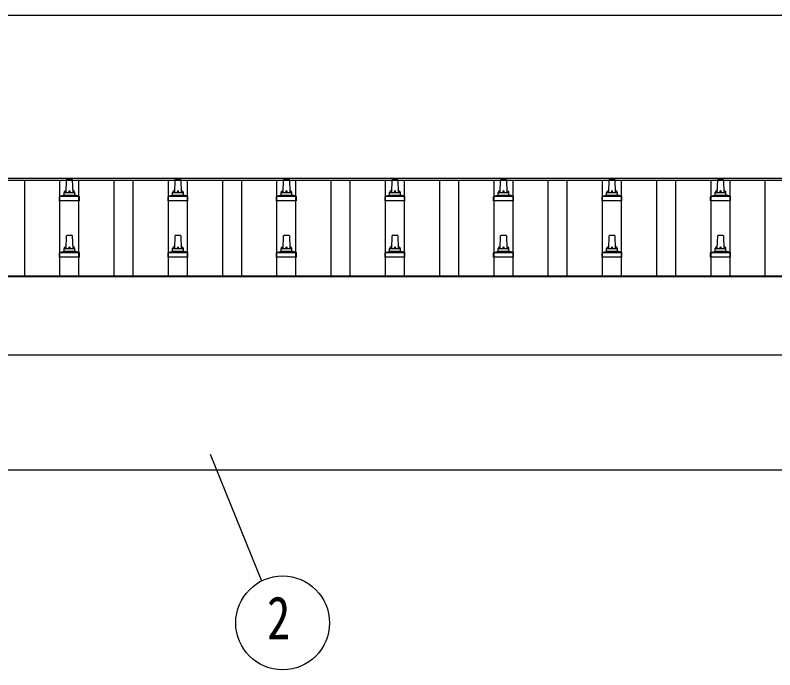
# Model space of a CAD drawing. Units: millimetres, scale not verified. Extents: x -12615 to 12615, y -8910 to 8910.
# Drawn here: x -9698 to -8298, y -1111 to 94 of the extents above; entities that cross this region are included whole.
import ezdxf
from ezdxf.enums import TextEntityAlignment as Align

# ---------------------------------------------------------------- set-up
doc = ezdxf.new("R2010")
doc.units = ezdxf.units.MM
doc.header["$LTSCALE"] = 40
for name, color, linetype in [('0-4_YKK_13', 4, 'Continuous'), ('0-5_YKK_A1', 4, 'Continuous'), ('0-6_YKK_D', 6, 'Continuous')]:
    doc.layers.add(name, color=color, linetype=linetype)
doc.styles.add('ＭＳ ゴシック', font='')
doc.styles.get('ＭＳ ゴシック').set_extended_font_data('MS Gothic')

msp = doc.modelspace()

# ---------------------------------------------------------------- linework, layer by layer
at = {"layer": '0-4_YKK_13'}
for p, q in [((-9604.44, -232.07), (-9603.71, -208.55)), ((-9602.71, -207.57), (-9594.17, -207.57)), ((-9593.17, -208.55), (-9592.44, -232.07)), ((-9404.44, -232.07), (-9403.71, -208.55)), ((-9402.71, -207.57), (-9394.17, -207.57)), ((-9393.17, -208.55), (-9392.44, -232.07)), ((-9204.44, -232.07), (-9203.71, -208.55)), ((-9202.71, -207.57), (-9194.17, -207.57)), ((-9193.17, -208.55), (-9192.44, -232.07)), ((-9004.44, -232.07), (-9003.71, -208.55)), ((-9002.71, -207.57), (-8994.17, -207.57)), ((-8993.17, -208.55), (-8992.44, -232.07)), ((-8804.44, -232.07), (-8803.71, -208.55)), ((-8802.71, -207.57), (-8794.17, -207.57)), ((-8793.17, -208.55), (-8792.44, -232.07)), ((-8604.44, -232.07), (-8603.71, -208.55)), ((-8602.71, -207.57), (-8594.17, -207.57)), ((-8593.17, -208.55), (-8592.44, -232.07)), ((-8404.44, -232.07), (-8403.71, -208.55)), ((-8402.71, -207.57), (-8394.17, -207.57)), ((-8393.17, -208.55), (-8392.44, -232.07)), ((-9615.93, -238.89), (-9609.2, -237.26)), ((-9608.82, -237.07), (-9588.06, -237.07)), ((-9608.44, -236.29), (-9608.44, -232.07)), ((-9607.44, -232.07), (-9589.44, -232.07)), ((-9588.44, -236.29), (-9588.44, -232.07)), ((-9580.95, -238.89), (-9587.68, -237.26)), ((-9415.93, -238.89), (-9409.2, -237.26)), ((-9408.82, -237.07), (-9388.06, -237.07)), ((-9408.44, -236.29), (-9408.44, -232.07)), ((-9407.44, -232.07), (-9389.44, -232.07)), ((-9388.44, -236.29), (-9388.44, -232.07)), ((-9380.95, -238.89), (-9387.68, -237.26)), ((-9215.93, -238.89), (-9209.2, -237.26)), ((-9208.82, -237.07), (-9188.06, -237.07)), ((-9208.44, -236.29), (-9208.44, -232.07)), ((-9207.44, -232.07), (-9189.44, -232.07)), ((-9188.44, -236.29), (-9188.44, -232.07)), ((-9180.95, -238.89), (-9187.68, -237.26)), ((-9015.93, -238.89), (-9009.2, -237.26)), ((-9008.82, -237.07), (-8988.06, -237.07)), ((-9008.44, -236.29), (-9008.44, -232.07)), ((-9007.44, -232.07), (-8989.44, -232.07)), ((-8988.44, -236.29), (-8988.44, -232.07)), ((-8980.95, -238.89), (-8987.68, -237.26)), ((-8815.93, -238.89), (-8809.2, -237.26)), ((-8808.82, -237.07), (-8788.06, -237.07)), ((-8808.44, -236.29), (-8808.44, -232.07)), ((-8807.44, -232.07), (-8789.44, -232.07)), ((-8788.44, -236.29), (-8788.44, -232.07)), ((-8780.95, -238.89), (-8787.68, -237.26)), ((-8615.93, -238.89), (-8609.2, -237.26)), ((-8608.82, -237.07), (-8588.06, -237.07)), ((-8608.44, -236.29), (-8608.44, -232.07)), ((-8607.44, -232.07), (-8589.44, -232.07)), ((-8588.44, -236.29), (-8588.44, -232.07)), ((-8580.95, -238.89), (-8587.68, -237.26)), ((-8415.93, -238.89), (-8409.2, -237.26)), ((-8408.82, -237.07), (-8388.06, -237.07)), ((-8408.44, -236.29), (-8408.44, -232.07)), ((-8407.44, -232.07), (-8389.44, -232.07)), ((-8388.44, -236.29), (-8388.44, -232.07)), ((-8380.95, -238.89), (-8387.68, -237.26)), ((-9616.69, -247.57), (-9616.69, -239.86)), ((-9580.19, -247.57), (-9616.69, -247.57)), ((-9616.31, -239.07), (-9580.57, -239.07)), ((-9580.19, -247.57), (-9580.19, -239.86)), ((-9416.69, -247.57), (-9416.69, -239.86)), ((-9380.19, -247.57), (-9416.69, -247.57)), ((-9416.31, -239.07), (-9380.57, -239.07)), ((-9380.19, -247.57), (-9380.19, -239.86)), ((-9216.69, -247.57), (-9216.69, -239.86)), ((-9180.19, -247.57), (-9216.69, -247.57)), ((-9216.31, -239.07), (-9180.57, -239.07)), ((-9180.19, -247.57), (-9180.19, -239.86)), ((-9016.69, -247.57), (-9016.69, -239.86)), ((-8980.19, -247.57), (-9016.69, -247.57)), ((-9016.31, -239.07), (-8980.57, -239.07)), ((-8980.19, -247.57), (-8980.19, -239.86)), ((-8816.69, -247.57), (-8816.69, -239.86)), ((-8780.19, -247.57), (-8816.69, -247.57)), ((-8816.31, -239.07), (-8780.57, -239.07)), ((-8780.19, -247.57), (-8780.19, -239.86)), ((-8616.69, -247.57), (-8616.69, -239.86)), ((-8580.19, -247.57), (-8616.69, -247.57)), ((-8616.31, -239.07), (-8580.57, -239.07)), ((-8580.19, -247.57), (-8580.19, -239.86)), ((-8416.69, -247.57), (-8416.69, -239.86)), ((-8380.19, -247.57), (-8416.69, -247.57)), ((-8416.31, -239.07), (-8380.57, -239.07)), ((-8380.19, -247.57), (-8380.19, -239.86)), ((-9604.44, -335.41), (-9603.71, -311.88)), ((-9602.71, -310.91), (-9594.17, -310.91)), ((-9593.17, -311.88), (-9592.44, -335.41)), ((-9404.44, -335.41), (-9403.71, -311.88)), ((-9402.71, -310.91), (-9394.17, -310.91)), ((-9393.17, -311.88), (-9392.44, -335.41)), ((-9204.44, -335.41), (-9203.71, -311.88)), ((-9202.71, -310.91), (-9194.17, -310.91)), ((-9193.17, -311.88), (-9192.44, -335.41)), ((-9004.44, -335.41), (-9003.71, -311.88)), ((-9002.71, -310.91), (-8994.17, -310.91)), ((-8993.17, -311.88), (-8992.44, -335.41)), ((-8804.44, -335.41), (-8803.71, -311.88)), ((-8802.71, -310.91), (-8794.17, -310.91)), ((-8793.17, -311.88), (-8792.44, -335.41)), ((-8604.44, -335.41), (-8603.71, -311.88)), ((-8602.71, -310.91), (-8594.17, -310.91)), ((-8593.17, -311.88), (-8592.44, -335.41)), ((-8404.44, -335.41), (-8403.71, -311.88)), ((-8402.71, -310.91), (-8394.17, -310.91)), ((-8393.17, -311.88), (-8392.44, -335.41)), ((-9608.44, -339.62), (-9608.44, -335.41)), ((-9607.44, -335.41), (-9589.44, -335.41)), ((-9588.44, -339.62), (-9588.44, -335.41)), ((-9408.44, -339.62), (-9408.44, -335.41)), ((-9407.44, -335.41), (-9389.44, -335.41)), ((-9388.44, -339.62), (-9388.44, -335.41)), ((-9208.44, -339.62), (-9208.44, -335.41)), ((-9207.44, -335.41), (-9189.44, -335.41)), ((-9188.44, -339.62), (-9188.44, -335.41)), ((-9008.44, -339.62), (-9008.44, -335.41)), ((-9007.44, -335.41), (-8989.44, -335.41)), ((-8988.44, -339.62), (-8988.44, -335.41)), ((-8808.44, -339.62), (-8808.44, -335.41)), ((-8807.44, -335.41), (-8789.44, -335.41)), ((-8788.44, -339.62), (-8788.44, -335.41)), ((-8608.44, -339.62), (-8608.44, -335.41)), ((-8607.44, -335.41), (-8589.44, -335.41)), ((-8588.44, -339.62), (-8588.44, -335.41)), ((-8408.44, -339.62), (-8408.44, -335.41)), ((-8407.44, -335.41), (-8389.44, -335.41)), ((-8388.44, -339.62), (-8388.44, -335.41)), ((-9616.69, -350.91), (-9616.69, -343.19)), ((-9616.31, -342.41), (-9580.57, -342.41)), ((-9615.93, -342.22), (-9609.2, -340.59)), ((-9608.82, -340.41), (-9588.06, -340.41)), ((-9580.95, -342.22), (-9587.68, -340.59)), ((-9580.19, -350.91), (-9580.19, -343.19)), ((-9416.69, -350.91), (-9416.69, -343.19)), ((-9416.31, -342.41), (-9380.57, -342.41)), ((-9415.93, -342.22), (-9409.2, -340.59)), ((-9408.82, -340.41), (-9388.06, -340.41)), ((-9380.95, -342.22), (-9387.68, -340.59)), ((-9380.19, -350.91), (-9380.19, -343.19)), ((-9216.69, -350.91), (-9216.69, -343.19)), ((-9216.31, -342.41), (-9180.57, -342.41)), ((-9215.93, -342.22), (-9209.2, -340.59)), ((-9208.82, -340.41), (-9188.06, -340.41)), ((-9180.95, -342.22), (-9187.68, -340.59)), ((-9180.19, -350.91), (-9180.19, -343.19)), ((-9016.69, -350.91), (-9016.69, -343.19)), ((-9016.31, -342.41), (-8980.57, -342.41)), ((-9015.93, -342.22), (-9009.2, -340.59)), ((-9008.82, -340.41), (-8988.06, -340.41)), ((-8980.95, -342.22), (-8987.68, -340.59)), ((-8980.19, -350.91), (-8980.19, -343.19)), ((-8816.69, -350.91), (-8816.69, -343.19)), ((-8816.31, -342.41), (-8780.57, -342.41)), ((-8815.93, -342.22), (-8809.2, -340.59)), ((-8808.82, -340.41), (-8788.06, -340.41)), ((-8780.95, -342.22), (-8787.68, -340.59)), ((-8780.19, -350.91), (-8780.19, -343.19)), ((-8616.69, -350.91), (-8616.69, -343.19)), ((-8616.31, -342.41), (-8580.57, -342.41)), ((-8615.93, -342.22), (-8609.2, -340.59)), ((-8608.82, -340.41), (-8588.06, -340.41)), ((-8580.95, -342.22), (-8587.68, -340.59)), ((-8580.19, -350.91), (-8580.19, -343.19)), ((-8416.69, -350.91), (-8416.69, -343.19)), ((-8416.31, -342.41), (-8380.57, -342.41)), ((-8415.93, -342.22), (-8409.2, -340.59)), ((-8408.82, -340.41), (-8388.06, -340.41)), ((-8380.95, -342.22), (-8387.68, -340.59)), ((-8380.19, -350.91), (-8380.19, -343.19)), ((-9580.19, -350.91), (-9616.69, -350.91)), ((-9380.19, -350.91), (-9416.69, -350.91)), ((-9180.19, -350.91), (-9216.69, -350.91)), ((-8980.19, -350.91), (-9016.69, -350.91)), ((-8780.19, -350.91), (-8816.69, -350.91)), ((-8580.19, -350.91), (-8616.69, -350.91)), ((-8380.19, -350.91), (-8416.69, -350.91))]:
    msp.add_line(p, q, dxfattribs=at)
for centre, radius, start, end in [((-9602.71, -208.57), 1, 90, 178.60509), ((-9594.17, -208.57), 1, 1.39491, 90), ((-9402.71, -208.57), 1, 90, 178.60509), ((-9394.17, -208.57), 1, 1.39491, 90), ((-9202.71, -208.57), 1, 90, 178.60509), ((-9194.17, -208.57), 1, 1.39491, 90), ((-9002.71, -208.57), 1, 90, 178.60509), ((-8994.17, -208.57), 1, 1.39491, 90), ((-8802.71, -208.57), 1, 90, 178.60509), ((-8794.17, -208.57), 1, 1.39491, 90), ((-8602.71, -208.57), 1, 90, 178.60509), ((-8594.17, -208.57), 1, 1.39491, 90), ((-8402.71, -208.57), 1, 90, 178.60509), ((-8394.17, -208.57), 1, 1.39491, 90), ((-9609.44, -236.29), 1, 283.62699, 0), ((-9604.36, -232.71), 4.13, 90, 171.17633), ((-9607.44, -233.07), 1, 90, 180), ((-9595.11, -232.07), 4.83, 133.60282, 180), ((-9601.77, -232.07), 4.83, 0, 46.39718), ((-9592.53, -232.71), 4.13, 8.82367, 90), ((-9589.44, -233.07), 1, 0, 90), ((-9587.44, -236.29), 1, 180, 256.37301), ((-9409.44, -236.29), 1, 283.62699, 0), ((-9404.36, -232.71), 4.13, 90, 171.17633), ((-9407.44, -233.07), 1, 90, 180), ((-9395.11, -232.07), 4.83, 133.60282, 180), ((-9401.77, -232.07), 4.83, 0, 46.39718), ((-9392.53, -232.71), 4.13, 8.82367, 90), ((-9389.44, -233.07), 1, 0, 90), ((-9387.44, -236.29), 1, 180, 256.37301), ((-9209.44, -236.29), 1, 283.62699, 0), ((-9204.36, -232.71), 4.13, 90, 171.17633), ((-9207.44, -233.07), 1, 90, 180), ((-9195.11, -232.07), 4.83, 133.60282, 180), ((-9201.77, -232.07), 4.83, 0, 46.39718), ((-9192.53, -232.71), 4.13, 8.82367, 90), ((-9189.44, -233.07), 1, 0, 90), ((-9187.44, -236.29), 1, 180, 256.37301), ((-9009.44, -236.29), 1, 283.62699, 0), ((-9004.36, -232.71), 4.13, 90, 171.17633), ((-9007.44, -233.07), 1, 90, 180), ((-8995.11, -232.07), 4.83, 133.60282, 180), ((-9001.77, -232.07), 4.83, 0, 46.39718), ((-8992.53, -232.71), 4.13, 8.82367, 90), ((-8989.44, -233.07), 1, 0, 90), ((-8987.44, -236.29), 1, 180, 256.37301), ((-8809.44, -236.29), 1, 283.62699, 0), ((-8804.36, -232.71), 4.13, 90, 171.17633), ((-8807.44, -233.07), 1, 90, 180), ((-8795.11, -232.07), 4.83, 133.60282, 180), ((-8801.77, -232.07), 4.83, 0, 46.39718), ((-8792.53, -232.71), 4.13, 8.82367, 90), ((-8789.44, -233.07), 1, 0, 90), ((-8787.44, -236.29), 1, 180, 256.37301), ((-8609.44, -236.29), 1, 283.62699, 0), ((-8604.36, -232.71), 4.13, 90, 171.17633), ((-8607.44, -233.07), 1, 90, 180), ((-8595.11, -232.07), 4.83, 133.60282, 180), ((-8601.77, -232.07), 4.83, 0, 46.39718), ((-8592.53, -232.71), 4.13, 8.82367, 90), ((-8589.44, -233.07), 1, 0, 90), ((-8587.44, -236.29), 1, 180, 256.37301), ((-8409.44, -236.29), 1, 283.62699, 0), ((-8404.36, -232.71), 4.13, 90, 171.17633), ((-8407.44, -233.07), 1, 90, 180), ((-8395.11, -232.07), 4.83, 133.60282, 180), ((-8401.77, -232.07), 4.83, 0, 46.39718), ((-8392.53, -232.71), 4.13, 8.82367, 90), ((-8389.44, -233.07), 1, 0, 90), ((-8387.44, -236.29), 1, 180, 256.37301), ((-9615.69, -239.86), 1, 103.62699, 180), ((-9581.19, -239.86), 1, 0, 76.37301), ((-9415.69, -239.86), 1, 103.62699, 180), ((-9381.19, -239.86), 1, 0, 76.37301), ((-9215.69, -239.86), 1, 103.62699, 180), ((-9181.19, -239.86), 1, 0, 76.37301), ((-9015.69, -239.86), 1, 103.62699, 180), ((-8981.19, -239.86), 1, 0, 76.37301), ((-8815.69, -239.86), 1, 103.62699, 180), ((-8781.19, -239.86), 1, 0, 76.37301), ((-8615.69, -239.86), 1, 103.62699, 180), ((-8581.19, -239.86), 1, 0, 76.37301), ((-8415.69, -239.86), 1, 103.62699, 180), ((-8381.19, -239.86), 1, 0, 76.37301), ((-9602.71, -311.91), 1, 90, 178.60509), ((-9594.17, -311.91), 1, 1.39491, 90), ((-9402.71, -311.91), 1, 90, 178.60509), ((-9394.17, -311.91), 1, 1.39491, 90), ((-9202.71, -311.91), 1, 90, 178.60509), ((-9194.17, -311.91), 1, 1.39491, 90), ((-9002.71, -311.91), 1, 90, 178.60509), ((-8994.17, -311.91), 1, 1.39491, 90), ((-8802.71, -311.91), 1, 90, 178.60509), ((-8794.17, -311.91), 1, 1.39491, 90), ((-8602.71, -311.91), 1, 90, 178.60509), ((-8594.17, -311.91), 1, 1.39491, 90), ((-8402.71, -311.91), 1, 90, 178.60509), ((-8394.17, -311.91), 1, 1.39491, 90), ((-9604.36, -336.04), 4.13, 90, 171.17633), ((-9607.44, -336.41), 1, 90, 180), ((-9595.11, -335.41), 4.83, 133.60282, 180), ((-9601.77, -335.41), 4.83, 0, 46.39718), ((-9592.53, -336.04), 4.13, 8.82367, 90), ((-9589.44, -336.41), 1, 0, 90), ((-9404.36, -336.04), 4.13, 90, 171.17633), ((-9407.44, -336.41), 1, 90, 180), ((-9395.11, -335.41), 4.83, 133.60282, 180), ((-9401.77, -335.41), 4.83, 0, 46.39718), ((-9392.53, -336.04), 4.13, 8.82367, 90), ((-9389.44, -336.41), 1, 0, 90), ((-9204.36, -336.04), 4.13, 90, 171.17633), ((-9207.44, -336.41), 1, 90, 180), ((-9195.11, -335.41), 4.83, 133.60282, 180), ((-9201.77, -335.41), 4.83, 0, 46.39718), ((-9192.53, -336.04), 4.13, 8.82367, 90), ((-9189.44, -336.41), 1, 0, 90), ((-9004.36, -336.04), 4.13, 90, 171.17633), ((-9007.44, -336.41), 1, 90, 180), ((-8995.11, -335.41), 4.83, 133.60282, 180), ((-9001.77, -335.41), 4.83, 0, 46.39718), ((-8992.53, -336.04), 4.13, 8.82367, 90), ((-8989.44, -336.41), 1, 0, 90), ((-8804.36, -336.04), 4.13, 90, 171.17633), ((-8807.44, -336.41), 1, 90, 180), ((-8795.11, -335.41), 4.83, 133.60282, 180), ((-8801.77, -335.41), 4.83, 0, 46.39718), ((-8792.53, -336.04), 4.13, 8.82367, 90), ((-8789.44, -336.41), 1, 0, 90), ((-8604.36, -336.04), 4.13, 90, 171.17633), ((-8607.44, -336.41), 1, 90, 180), ((-8595.11, -335.41), 4.83, 133.60282, 180), ((-8601.77, -335.41), 4.83, 0, 46.39718), ((-8592.53, -336.04), 4.13, 8.82367, 90), ((-8589.44, -336.41), 1, 0, 90), ((-8404.36, -336.04), 4.13, 90, 171.17633), ((-8407.44, -336.41), 1, 90, 180), ((-8395.11, -335.41), 4.83, 133.60282, 180), ((-8401.77, -335.41), 4.83, 0, 46.39718), ((-8392.53, -336.04), 4.13, 8.82367, 90), ((-8389.44, -336.41), 1, 0, 90), ((-9615.69, -343.19), 1, 103.62699, 180), ((-9609.44, -339.62), 1, 283.62699, 0), ((-9587.44, -339.62), 1, 180, 256.37301), ((-9581.19, -343.19), 1, 0, 76.37301), ((-9415.69, -343.19), 1, 103.62699, 180), ((-9409.44, -339.62), 1, 283.62699, 0), ((-9387.44, -339.62), 1, 180, 256.37301), ((-9381.19, -343.19), 1, 0, 76.37301), ((-9215.69, -343.19), 1, 103.62699, 180), ((-9209.44, -339.62), 1, 283.62699, 0), ((-9187.44, -339.62), 1, 180, 256.37301), ((-9181.19, -343.19), 1, 0, 76.37301), ((-9015.69, -343.19), 1, 103.62699, 180), ((-9009.44, -339.62), 1, 283.62699, 0), ((-8987.44, -339.62), 1, 180, 256.37301), ((-8981.19, -343.19), 1, 0, 76.37301), ((-8815.69, -343.19), 1, 103.62699, 180), ((-8809.44, -339.62), 1, 283.62699, 0), ((-8787.44, -339.62), 1, 180, 256.37301), ((-8781.19, -343.19), 1, 0, 76.37301), ((-8615.69, -343.19), 1, 103.62699, 180), ((-8609.44, -339.62), 1, 283.62699, 0), ((-8587.44, -339.62), 1, 180, 256.37301), ((-8581.19, -343.19), 1, 0, 76.37301), ((-8415.69, -343.19), 1, 103.62699, 180), ((-8409.44, -339.62), 1, 283.62699, 0), ((-8387.44, -339.62), 1, 180, 256.37301), ((-8381.19, -343.19), 1, 0, 76.37301)]:
    msp.add_arc(centre, radius, start, end, dxfattribs=at)
at = {"layer": '0-5_YKK_A1'}
for p, q in [((-10621.44, -205.55), (-5175.44, -205.55)), ((-10621.44, -209.14), (-5175.44, -209.14)), ((-9680.94, -385.16), (-9680.94, -209.14)), ((-9615.94, -385.16), (-9615.94, -209.14)), ((-9580.94, -385.16), (-9580.94, -209.14)), ((-9515.94, -385.16), (-9515.94, -209.14)), ((-9480.94, -385.16), (-9480.94, -209.14)), ((-9415.94, -385.16), (-9415.94, -209.14)), ((-9380.94, -385.16), (-9380.94, -209.14)), ((-9315.94, -385.16), (-9315.94, -209.14)), ((-9280.94, -385.16), (-9280.94, -209.14)), ((-9215.94, -385.16), (-9215.94, -209.14)), ((-9180.94, -385.16), (-9180.94, -209.14)), ((-9115.94, -385.16), (-9115.94, -209.14)), ((-9080.94, -385.16), (-9080.94, -209.14)), ((-9015.94, -385.16), (-9015.94, -209.14)), ((-8980.94, -385.16), (-8980.94, -209.14)), ((-8915.94, -385.16), (-8915.94, -209.14)), ((-8880.94, -385.16), (-8880.94, -209.14)), ((-8815.94, -385.16), (-8815.94, -209.14)), ((-8780.94, -385.16), (-8780.94, -209.14)), ((-8715.94, -385.16), (-8715.94, -209.14)), ((-8680.94, -385.16), (-8680.94, -209.14)), ((-8615.94, -385.16), (-8615.94, -209.14)), ((-8580.94, -385.16), (-8580.94, -209.14)), ((-8515.94, -385.16), (-8515.94, -209.14)), ((-8480.94, -385.16), (-8480.94, -209.14)), ((-8415.94, -385.16), (-8415.94, -209.14)), ((-8380.94, -385.16), (-8380.94, -209.14)), ((-8315.94, -385.16), (-8315.94, -209.14)), ((-10621.44, -385.4), (-5175.44, -385.4)), ((-10616.74, -386.96), (-5180.14, -386.96)), ((-5180.14, -531.83), (-10616.74, -531.83)), ((-10598.44, -743), (-5291.94, -743))]:
    msp.add_line(p, q, dxfattribs=at)
at = {"layer": '0-6_YKK_D'}
for p, q in [((-10483.44, 94.45), (-5313.44, 94.45)), ((-9338.81, -713.93), (-9244.42, -947.57))]:
    msp.add_line(p, q, dxfattribs=at)
msp.add_circle((-9205.57, -1024.75), 86.4, dxfattribs=at)

# ---------------------------------------------------------------- texts
at = {"layer": '0-6_YKK_D', "style": 'ＭＳ ゴシック', "width": 0.8}
msp.add_text('2', height=79.18, dxfattribs=at).set_placement((-9234.37, -1078.75), align=Align.BOTTOM_LEFT)

doc.saveas('drawing.dxf')
